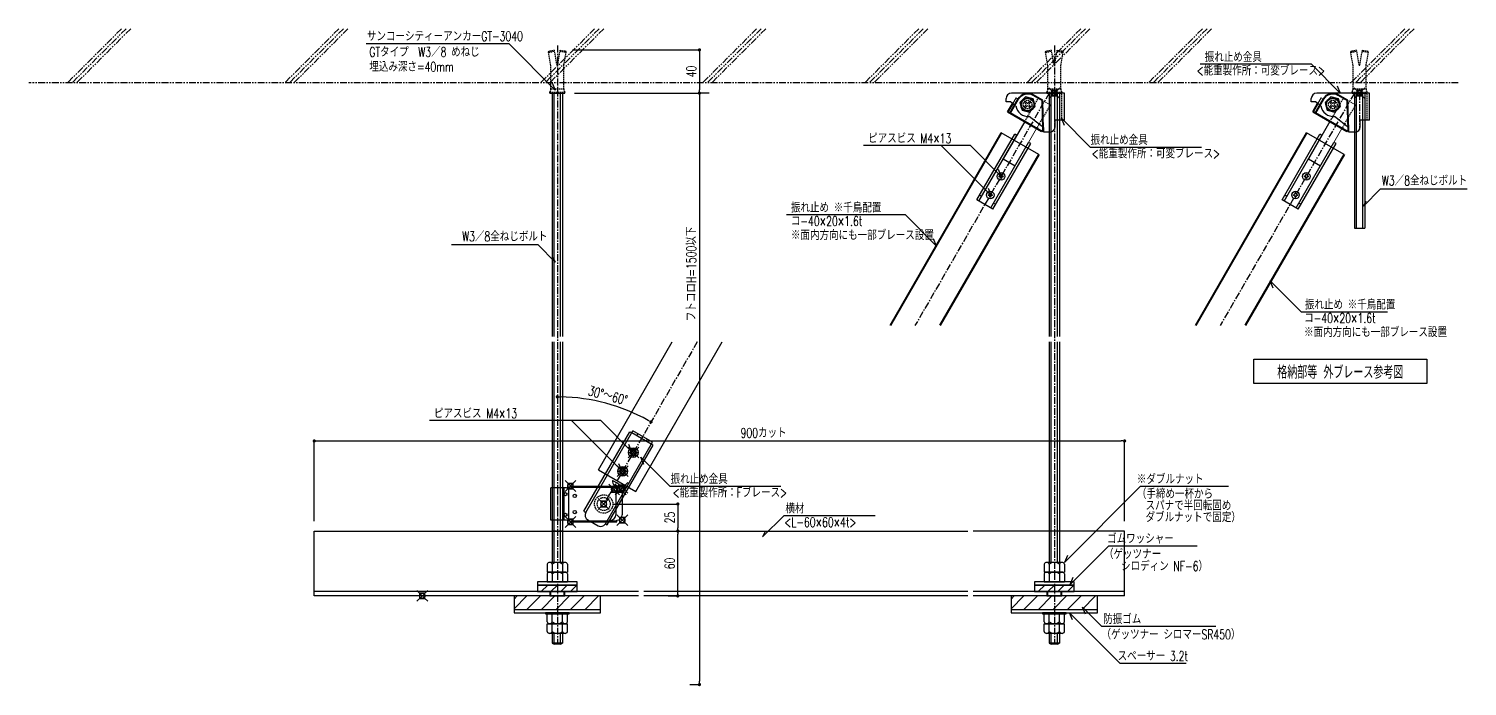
# Model space of a CAD drawing. Extents: x -275225 to 47266, y -41063 to 95295.
# Drawn here: x -216117 to -214786, y -24819 to -24211 of the extents above; entities that cross this region are included whole.
import ezdxf
from ezdxf.enums import TextEntityAlignment as Align

# ---------------------------------------------------------------- set-up
doc = ezdxf.new("R2010")
doc.units = 0
doc.header["$LTSCALE"] = 0.2
doc.header["$PDMODE"] = 99
doc.header["$PDSIZE"] = 5
for name, pattern in [('CENTER', [50.8, 31.75, -6.35, 6.35, -6.35]), ('HIDDEN', [9.525, 6.35, -3.175]), ('HIDDEN2', [4.7625, 3.175, -1.5875]), ('PHANTOM', [63.5, 31.75, -6.35, 6.35, -6.35, 6.35, -6.35])]:
    doc.linetypes.add(name, pattern=pattern)
for name, color, linetype, lineweight in [('01外形', 2, 'Continuous', 25), ('1外形', 2, 'Continuous', 25), ('2ﾎﾞﾙﾄ太線', 4, 'Continuous', 25), ('3APﾎﾞﾙﾄ', 150, 'Continuous', 25), ('8DASHED', 6, 'HIDDEN2', 9)]:
    doc.layers.add(name, color=color, linetype=linetype, lineweight=lineweight)
for name, color, linetype in [('_P18_製品', 4, 'Continuous'), ('_別途', 6, 'PHANTOM'), ('_吊下地', 40, 'Continuous'), ('_基準', 1, 'CENTER'), ('_文字', 3, 'Continuous'), ('_製品', 4, 'Continuous'), ('_製品寸法', 9, 'Continuous'), ('OKAMURA', 4, 'Continuous'), ('POINT', 1, 'Continuous')]:
    doc.layers.add(name, color=color, linetype=linetype)
doc.styles.add('OKAMURA', font='SIMPLEX.shx', dxfattribs={"width": 0.7, "bigfont": 'BIGFONT.shx'})
doc.dimstyles.new('OKAMURA-003', dxfattribs={"dimscale": 3, "dimtxt": 3, "dimasz": 1, "dimexe": 0, "dimexo": 3, "dimgap": 1, "dimtad": 1, "dimdec": 3, "dimdsep": 46, "dimtxsty": 'OKAMURA', "dimblk1": 'DOT', "dimblk2": 'DOT', "dimsah": 1, "dimcen": 0, "dimclrd": 9, "dimclre": 9, "dimclrt": 3, "dimadec": 0, "dimazin": 0, "dimtfac": 1, "dimtdec": 3, "dimtix": 1, "dimtmove": 2, "dimatfit": 3, "dimldrblk": 'NONE', "dimfxl": 0, "dimtolj": 1, "dimarcsym": 0})

# ---------------------------------------------------------------- blocks, each defined once
blk = doc.blocks.new('_DOT')
at = {"color": 0, "linetype": 'ByBlock'}
blk.add_line((-0.5, 0), (-1, 0), dxfattribs=at)
at = {"color": 0, "linetype": 'ByBlock', "const_width": 0.5}
blk.add_lwpolyline([(-0.25, 0, 1), (0.25, 0, 1)], format="xyb", close=True, dxfattribs=at)
blk = doc.blocks.new('*D2410')
at = {"layer": '_製品寸法', "color": 9, "lineweight": -2, "transparency": 16777216}
for p, q in [((227.5, 60), (236.5, 60)), ((236.5, 3), (236.5, 57)), ((227.5, 0), (236.5, 0))]:
    blk.add_line(p, q, dxfattribs=at)
at = {"layer": 'Defpoints', "color": 0, "transparency": 16777216}
for p in [(236.5, 60), (236.5, 60), (236.5, 0)]:
    blk.add_point(p, dxfattribs=at)
at = {"layer": '_製品寸法', "color": 9, "lineweight": -2, "transparency": 16777216, "xscale": 3, "yscale": 3, "zscale": 3}
for p, rotation in [((236.5, 60), 90), ((236.5, 0), 270)]:
    blk.add_blockref('_DOT', p, dxfattribs=dict(at, rotation=rotation))
at = {"layer": '_製品寸法', "color": 3, "transparency": 16777216, "insert": (229, 30), "char_height": 9, "attachment_point": 5, "rotation": 90, "style": 'OKAMURA'}
blk.add_mtext('\\A1;60', dxfattribs=at)
blk = doc.blocks.new('_None')
blk = doc.blocks.new('*D2411')
at = {"layer": '_製品寸法', "color": 9, "lineweight": -2, "ltscale": 2, "transparency": 16777216}
for p, q in [((139, 505), (256.5, 505)), ((256.5, 502), (256.5, 468)), ((141, 465), (256.5, 465))]:
    blk.add_line(p, q, dxfattribs=at)
at = {"layer": 'Defpoints', "color": 0, "ltscale": 2, "transparency": 16777216}
for p in [(130, 505), (132, 465), (256.5, 465)]:
    blk.add_point(p, dxfattribs=at)
at = {"layer": '_製品寸法', "color": 9, "lineweight": -2, "ltscale": 2, "transparency": 16777216, "xscale": 3, "yscale": 3, "zscale": 3}
for p, rotation in [((256.5, 505), 90), ((256.5, 465), 270)]:
    blk.add_blockref('_DOT', p, dxfattribs=dict(at, rotation=rotation))
at = {"layer": '_製品寸法', "color": 3, "ltscale": 2, "transparency": 16777216, "insert": (249, 485), "char_height": 9, "attachment_point": 5, "rotation": 90, "style": 'OKAMURA'}
blk.add_mtext('\\A1;40', dxfattribs=at)
blk = doc.blocks.new('*D2412')
at = {"layer": '_製品寸法', "color": 9, "lineweight": -2, "transparency": 16777216}
for p, q in [((-100, 69), (-100, 143.3)), ((-97, 143.3), (647, 143.3)), ((650, 69), (650, 143.3))]:
    blk.add_line(p, q, dxfattribs=at)
at = {"layer": 'Defpoints', "color": 0, "transparency": 16777216}
for p in [(650, 143.3), (-100, 60), (650, 60)]:
    blk.add_point(p, dxfattribs=at)
at = {"layer": '_製品寸法', "color": 9, "lineweight": -2, "transparency": 16777216, "xscale": 3, "yscale": 3, "zscale": 3, "rotation": 180}
blk.add_blockref('_DOT', (-100, 143.3), dxfattribs=at)
at = {"layer": '_製品寸法', "color": 9, "lineweight": -2, "transparency": 16777216, "xscale": 3, "yscale": 3, "zscale": 3}
blk.add_blockref('_DOT', (650, 143.3), dxfattribs=at)
at = {"layer": '_製品寸法', "color": 3, "transparency": 16777216, "insert": (315.9, 150.8), "char_height": 9, "attachment_point": 5, "style": 'OKAMURA'}
blk.add_mtext('\\A1;900カット', dxfattribs=at)
blk = doc.blocks.new('*D2413')
at = {"layer": '_製品寸法', "color": 9, "lineweight": -2, "transparency": 16777216}
for p, q in [((265.5, 465), (256.5, 465)), ((256.5, 462), (256.5, -79)), ((247.5, -82), (256.5, -82))]:
    blk.add_line(p, q, dxfattribs=at)
at = {"layer": 'Defpoints', "color": 0, "transparency": 16777216}
for p in [(256.5, 465), (256.5, -82), (256.5, -82)]:
    blk.add_point(p, dxfattribs=at)
at = {"layer": '_製品寸法', "color": 9, "lineweight": -2, "transparency": 16777216, "xscale": 3, "yscale": 3, "zscale": 3}
for p, rotation in [((256.5, 465), 90), ((256.5, -82), 270)]:
    blk.add_blockref('_DOT', p, dxfattribs=dict(at, rotation=rotation))
at = {"layer": '_製品寸法', "color": 3, "transparency": 16777216, "insert": (249, 297.8), "char_height": 9, "attachment_point": 5, "rotation": 90, "style": 'OKAMURA'}
blk.add_mtext('\\A1;フトコロH=1500以下', dxfattribs=at)
blk = doc.blocks.new('*D2414')
at = {"layer": '_製品寸法', "color": 9, "lineweight": -2, "transparency": 16777216}
for p, q in [((176.9, 85), (236.5, 85)), ((236.5, 82), (236.5, 63)), ((138.8, 60), (236.5, 60))]:
    blk.add_line(p, q, dxfattribs=at)
at = {"layer": 'Defpoints', "color": 0, "transparency": 16777216}
for p in [(167.9, 85), (129.8, 60), (236.5, 60)]:
    blk.add_point(p, dxfattribs=at)
at = {"layer": '_製品寸法', "color": 9, "lineweight": -2, "transparency": 16777216, "xscale": 3, "yscale": 3, "zscale": 3}
for p, rotation in [((236.5, 85), 90), ((236.5, 60), 270)]:
    blk.add_blockref('_DOT', p, dxfattribs=dict(at, rotation=rotation))
at = {"layer": '_製品寸法', "color": 3, "transparency": 16777216, "insert": (229, 72.5), "char_height": 9, "attachment_point": 5, "rotation": 90, "style": 'OKAMURA'}
blk.add_mtext('\\A1;25', dxfattribs=at)
blk = doc.blocks.new('*D2415')
at = {"layer": '_製品寸法', "color": 9, "lineweight": -2, "transparency": 16777216}
blk.add_arc((125, 10.8), 173.3, 60.9918, 89.0082, dxfattribs=at)
at = {"layer": 'Defpoints', "color": 0, "transparency": 16777216}
for p in [(125, 232.1), (254.5, 235), (184.3, 173.6), (167.9, 85), (125, -50.2)]:
    blk.add_point(p, dxfattribs=at)
at = {"layer": '_製品寸法', "color": 9, "lineweight": -2, "transparency": 16777216, "xscale": 3, "yscale": 3, "zscale": 3}
for p, rotation in [((125, 184.1), 179.5041077351189), ((211.7, 160.9), 330.4958922648825)]:
    blk.add_blockref('_DOT', p, dxfattribs=dict(at, rotation=rotation))
at = {"layer": '_製品寸法', "color": 3, "transparency": 16777216, "insert": (171.8, 185.4), "char_height": 9, "attachment_point": 5, "rotation": 345, "style": 'OKAMURA'}
blk.add_mtext('\\A1;30°～60°', dxfattribs=at)
blk = doc.blocks.new('防振ゴムget')
at = {"layer": '_P18_製品', "color": 6, "ltscale": 2}
for p, q in [((2609.9, 1469.5), (2612.8, 1472.5)), ((2609.9, 1460.6), (2621.8, 1472.5)), ((2621.8, 1460), (2634.3, 1472.5)), ((2635.2, 1460), (2647.7, 1472.5)), ((2648.7, 1460), (2661.2, 1472.5)), ((2662.2, 1460), (2674.7, 1472.5)), ((2675.6, 1460), (2688.1, 1472.5)), ((2689.1, 1460), (2689.9, 1460.7))]:
    blk.add_line(p, q, dxfattribs=at)
at = {"layer": '_P18_製品', "color": 4, "ltscale": 2}
for p, q in [((2689.9, 1472.5), (2609.9, 1472.5)), ((2609.9, 1472.5), (2609.9, 1456.8)), ((2689.9, 1456.8), (2689.9, 1472.5)), ((2609.9, 1460), (2689.9, 1460)), ((2609.9, 1456.8), (2689.9, 1456.8))]:
    blk.add_line(p, q, dxfattribs=at)
blk = doc.blocks.new('可変A')
at = {"layer": '3APﾎﾞﾙﾄ', "color": 0, "linetype": 'ByBlock'}
for p, q in [((-27.5, -8.6), (-26.6, -7.8)), ((-26.3, -9.8), (-27.5, -8.6)), ((-26.3, -11.2), (-27.5, -12.4)), ((-26.6, -13.2), (-27.5, -12.4)), ((-25.5, -8.9), (-26.6, -7.8)), ((-25.5, -12.1), (-26.6, -13.2)), ((-24, -8.9), (-22.9, -7.8)), ((-24, -12.1), (-22.9, -13.2)), ((-23.2, -9.8), (-22, -8.6)), ((-23.2, -11.2), (-22, -12.4)), ((-22, -8.6), (-22.9, -7.8)), ((-22.9, -13.2), (-22, -12.4))]:
    blk.add_line(p, q, dxfattribs=at)
blk.add_lwpolyline([(-19.6, -5.3), (-26.6, -3.4), (-31.8, -8.6), (-29.9, -15.7), (-22.9, -17.6), (-17.7, -12.4)], close=True, dxfattribs=at)
for radius in [6.32, 5.82]:
    blk.add_circle((-24.8, -10.5), radius, dxfattribs=at)
for centre, start, end in [((-27, -10.5), 315, 45), ((-24.8, -8.2), 225, 315), ((-24.8, -12.8), 45, 135), ((-22.5, -10.5), 135, 225)]:
    blk.add_arc(centre, 1, start, end, dxfattribs=at)
at = {"layer": '_製品', "color": 1, "linetype": 'CENTER', "lineweight": -2}
blk.add_line((0, 0), (0, -33.6), dxfattribs=at)
at = {"layer": '_製品', "color": 6, "linetype": 'HIDDEN', "lineweight": -2}
for p, q in [((4.8, 0), (4.8, -25)), ((-4.8, 0), (-4.8, -36)), ((7, -25), (7, 0))]:
    blk.add_line(p, q, dxfattribs=at)
at = {"layer": '_製品', "color": 0, "linetype": 'ByBlock', "lineweight": -2}
for p, q in [((-44.7, -8), (-44.7, -5)), ((-40.7, -8), (-44.7, -8)), ((-35.8, -11.8), (-40.7, -8)), ((9.3, 0), (-39.7, 0)), ((9.3, -25), (9.3, 0)), ((-9.8, -32), (-23.2, -21.6)), ((0.7, -31), (0.7, -25)), ((9.3, -25), (0.7, -25)), ((-9.8, -36), (-9.8, -32)), ((-4.3, -36), (-9.8, -36))]:
    blk.add_line(p, q, dxfattribs=at)
at = {"layer": '_製品', "color": 6, "linetype": 'HIDDEN', "lineweight": -2}
blk.add_circle((-24.8, -10.5), 4, dxfattribs=at)
at = {"layer": '_製品', "color": 0, "linetype": 'ByBlock', "lineweight": -2}
for centre, radius, start, end in [((-39.7, -5), 5, 90, 180), ((-24, -9.6), 12, 190.7539, 273.5732), ((-4.3, -31), 5, 270, 0)]:
    blk.add_arc(centre, radius, start, end, dxfattribs=at)
blk.add_point((0, 0), dxfattribs=at)
blk = doc.blocks.new('可変BC')
at = {"layer": '01外形', "color": 0, "linetype": 'ByBlock'}
for centre in [(-24.5, -66.5), (-34.5, -83.8)]:
    blk.add_circle(centre, 3.5, dxfattribs=at)
for centre, radius, start, end in [((-26.5, -64.5), 1.74, 269.9987, 0.0013), ((-24.5, -66.5), 2.05, 171.938, 180), ((-24.5, -66.5), 2.05, 180, 188.062), ((-24.5, -66.5), 2.05, 90, 98.062), ((-24.5, -66.5), 2.05, 81.938, 90), ((-22.4, -64.5), 1.74, 179.9987, 270.0013), ((-24.5, -66.5), 2.05, 0, 8.062), ((-24.5, -66.5), 2.05, 351.938, 0), ((-26.5, -68.5), 1.74, 359.9987, 90.0013), ((-24.5, -66.5), 2.05, 261.938, 270), ((-24.5, -66.5), 2.05, 270, 278.062), ((-22.4, -68.5), 1.74, 89.9987, 180.0013), ((-36.5, -81.8), 1.74, 269.9987, 0.0013), ((-34.5, -83.8), 2.05, 171.938, 180), ((-34.5, -83.8), 2.05, 180, 188.062), ((-36.5, -85.8), 1.74, 359.9987, 90.0013), ((-34.5, -83.8), 2.05, 90, 98.062), ((-34.5, -83.8), 2.05, 261.938, 270), ((-34.5, -83.8), 2.05, 81.938, 90), ((-34.5, -83.8), 2.05, 270, 278.062), ((-32.4, -81.8), 1.74, 179.9987, 270.0013), ((-32.4, -85.8), 1.74, 89.9987, 180.0013), ((-34.5, -83.8), 2.05, 0, 8.062), ((-34.5, -83.8), 2.05, 351.938, 0)]:
    blk.add_arc(centre, radius, start, end, dxfattribs=at)
at = {"layer": '1外形', "color": 0, "linetype": 'ByBlock', "lineweight": 40}
for p, q in [((-18.1, -6.9), (-13.7, 0.8)), ((-16.1, -8), (-8.6, 5)), ((13.7, 3.6), (5.1, 8.6)), ((14.5, -23), (13.7, 3.6)), ((13.3, -25), (-18.1, -6.9)), ((-24.3, -26.2), (-127.2, -204.5)), ((13.3, -25), (14.5, -23)), ((10.4, -46.2), (-81.1, -204.5))]:
    blk.add_line(p, q, dxfattribs=at)
at = {"layer": '1外形', "color": 0, "linetype": 'ByBlock'}
for p, q in [((-46.9, -88.1), (-11.9, -27.5)), ((-45, -89.3), (-10, -28.7)), ((-34, -95.6), (1, -35)), ((-32, -96.8), (3, -36.2)), ((-12.5, -33), (-14.4, -31.9)), ((-10, -28.7), (-11.9, -27.5)), ((0.5, -40.5), (-1.5, -39.4)), ((3, -36.2), (1, -35)), ((-32, -96.8), (-46.9, -88.1)), ((-42.5, -85), (-44.4, -83.8)), ((-29.5, -92.5), (-31.5, -91.3))]:
    blk.add_line(p, q, dxfattribs=at)
at = {"layer": '1外形', "color": 0, "linetype": 'ByBlock', "lineweight": 40}
blk.add_arc((0.1, 0), 10, 60, 150, dxfattribs=at)
at = {"layer": '2ﾎﾞﾙﾄ太線', "color": 0, "linetype": 'ByBlock'}
for p, q in [((-2.6, -15.8), (-22.5, -50.3)), ((-22.5, -50.3), (-11.5, -56.7))]:
    blk.add_line(p, q, dxfattribs=at)
at = {"layer": '8DASHED', "color": 0, "linetype": 'ByBlock'}
for p, q in [((-13.7, 0.8), (-10.6, 6.1)), ((-8.6, 5), (-10.6, 6.1)), ((8.4, -22.2), (-11.5, -56.7)), ((0.5, -40.5), (-14.4, -31.9))]:
    blk.add_line(p, q, dxfattribs=at)
at = {"layer": '8DASHED', "color": 6, "linetype": 'HIDDEN'}
blk.add_line((10, 6), (21, -0.4), dxfattribs=at)
at = {"layer": '_製品', "color": 1, "linetype": 'CENTER'}
blk.add_line((20, 10.5), (-104.2, -204.5), dxfattribs=at)
at = {"layer": '_製品', "color": 6, "linetype": 'HIDDEN'}
for p, q in [((-2.6, -15.8), (10, 6)), ((21, -0.4), (8.4, -22.2))]:
    blk.add_line(p, q, dxfattribs=at)
at = {"layer": '_製品', "color": 0}
blk.add_line((10.4, -46.2), (-24.3, -26.2), dxfattribs=at)
at = {"layer": '_製品', "color": 6, "linetype": 'HIDDEN'}
blk.add_circle((0, 0), 4, dxfattribs=at)
blk = doc.blocks.new('Fブレース1')
at = {"layer": '_基準'}
blk.add_line((0, 30), (0, 0), dxfattribs=at)
at = {"layer": '_製品', "color": 0, "linetype": 'ByBlock'}
for p, q in [((8.3, 30), (-6, 30)), ((-6, 0), (-6, 30)), ((6.1, 0), (6.1, 30)), ((10.4, 1), (10.4, 29)), ((12, 31.6), (55, 31.6)), ((12, 30.6), (55, 30.6)), ((42.7, 31.6), (42.8, 31.6)), ((55, 30), (55, 31.6)), ((54, 25), (54, 5)), ((60, 25), (60, 5)), ((8.3, 0), (-6, 0)), ((55, -1.6), (55, 0)), ((12, -0.6), (55, -0.6)), ((12, -1.6), (55, -1.6)), ((42.7, -1.6), (42.8, -1.6))]:
    blk.add_line(p, q, dxfattribs=at)
for centre in [(16, 22.5), (16, 7.5)]:
    blk.add_circle(centre, 1.5, dxfattribs=at)
at = {"layer": '_製品', "color": 6, "linetype": 'HIDDEN'}
for radius in [8.5, 6]:
    blk.add_circle((42.8, 15), radius, dxfattribs=at)
at = {"layer": '_製品', "color": 0, "linetype": 'ByBlock'}
for centre, start, end in [((8.3, 35), 270, 317.1564), ((49, 25), 0, 90), ((55, 25), 0, 90), ((8.3, -5), 42.8436, 90), ((49, 5), 270, 0), ((55, 5), 270, 0)]:
    blk.add_arc(centre, 5, start, end, dxfattribs=at)
for centre, major_axis, ratio in [((7.5, 24.1), (0, 1.5), 0.904894), ((7.5, 5), (0, 1.49), 0.909015)]:
    blk.add_ellipse(centre, major_axis=major_axis, ratio=ratio, dxfattribs=at)
for p in [(12, 31.6), (52.5, 28.5), (58.5, 28.5), (60, 30), (42.8, 15), (60, 0), (12, -1.6)]:
    blk.add_point(p, dxfattribs=at)
blk = doc.blocks.new('ビスM5X08横')
at = {"layer": '_吊下地'}
for p, q in [((-3.5, 0.5), (-2, 0.5)), ((-3.5, -0.5), (-3.5, 0.5)), ((-0.5, 3.5), (0.5, 3.5)), ((-0.5, 2), (-0.5, 3.5)), ((0.5, 3.5), (0.5, 2)), ((2, 0.5), (3.5, 0.5)), ((3.5, 0.5), (3.5, -0.5)), ((-2, -0.5), (-3.5, -0.5)), ((-0.5, -3.5), (-0.5, -2)), ((0.5, -3.5), (-0.5, -3.5)), ((0.5, -2), (0.5, -3.5)), ((3.5, -0.5), (2, -0.5))]:
    blk.add_line(p, q, dxfattribs=at)
blk.add_circle((0, 0), 4.5, dxfattribs=at)
for centre, start, end in [((-2, 2), 270, 0), ((2, 2), 180, 270), ((-2, -2), 0, 90), ((2, -2), 90, 180)]:
    blk.add_arc(centre, 1.5, start, end, dxfattribs=at)
at = {"layer": 'POINT', "color": 1}
blk.add_point((0, 0), dxfattribs=at)
blk = doc.blocks.new('Fブレース2')
at = {"layer": '_製品', "color": 0, "linetype": 'ByBlock'}
for p, q in [((-20, 5.5), (-20, -5.5)), ((-15, 12.5), (-15, 10.5)), ((-15, 12.5), (70, 12.5)), ((-15, 10.5), (72, 10.5)), ((23, -3.75), (23, 3.75)), ((70, 12.5), (70, 10.5)), ((70, -10.5), (70, 10.5)), ((72, -10.5), (72, 10.5)), ((-15, -10.5), (72, -10.5)), ((-15, -10.5), (-15, -12.5)), ((-15, -12.5), (70, -12.5)), ((70, -12.5), (70, -10.5))]:
    blk.add_line(p, q, dxfattribs=at)
at = {"layer": '_製品', "color": 0, "linetype": 'ByBlock', "ltscale": 0.5}
for p, q in [((70, 5), (72, 5)), ((70, -5), (72, -5))]:
    blk.add_line(p, q, dxfattribs=at)
at = {"layer": '_製品', "color": 6, "linetype": 'HIDDEN'}
for centre, radius in [((0, 0), 8.5), ((0, 0), 6), ((35, 0), 2.5), ((55, 0), 2.5)]:
    blk.add_circle(centre, radius, dxfattribs=at)
at = {"layer": '_製品', "color": 0, "linetype": 'ByBlock'}
for centre, radius, start, end in [((-15, 5.5), 5, 90, 180), ((23.84, 0), 3.84, 102.68038, 257.31962), ((-15, -5.5), 5, 180, 270)]:
    blk.add_arc(centre, radius, start, end, dxfattribs=at)
blk.add_point((0, 0), dxfattribs=at)
blk = doc.blocks.new('A$C34404818')
at = {"layer": '_基準'}
blk.add_line((86.6, 150), (0, 0), dxfattribs=at)
at = {"layer": '_製品'}
for p, q in [((-4.8, 31.7), (63.5, 150)), ((29.8, 11.7), (109.7, 150)), ((-4.8, 31.7), (29.8, 11.7))]:
    blk.add_line(p, q, dxfattribs=at)
at = {"layer": '_製品', "rotation": 60.00000000000002}
blk.add_blockref('Fブレース2', (0, 0), dxfattribs=at)
at = {"layer": '_製品'}
blk.add_blockref('Fブレース1', (-42.8, -15), dxfattribs=at)
at = {"layer": '_製品寸法', "rotation": 180}
for p in [(27.5, 47.6), (17.5, 30.3)]:
    blk.add_blockref('ビスM5X08横', p, dxfattribs=at)
blk = doc.blocks.new('ブレース-anchor')
at = {"color": 0, "linetype": 'HIDDEN'}
for p, q in [((-8.2, 37.8), (-7.4, 39)), ((-8.2, 37.8), (-2.6, 38.8)), ((-6, 25.5), (-8.2, 37.8)), ((-7.4, 39), (-2.7, 39.8)), ((-0.3, 26), (-2.7, 39.8)), ((0.3, 26), (2.7, 39.8)), ((2.6, 38.8), (8.2, 37.8)), ((2.7, 39.8), (7.4, 39)), ((6, 25.5), (8.2, 37.8)), ((7.4, 39), (8.2, 37.8)), ((-6, 4), (-6, 25.5)), ((-0.3, 26), (0.3, 26)), ((6, 4), (6, 25.5)), ((-7, 1), (7, 1)), ((-7, 0), (-7, 1)), ((-6, 4), (6, 4)), ((7, 0), (7, 1))]:
    blk.add_line(p, q, dxfattribs=at)
at = {"color": 0}
for p, q in [((-7, 0), (7, 0)), ((-4.8, 0), (-4.8, -125)), ((4.8, 0), (4.8, -125)), ((-2.9, -125), (-2.9, 0)), ((2.9, -125), (2.9, 0)), ((-4.8, -125), (4.8, -125))]:
    blk.add_line(p, q, dxfattribs=at)
at = {"color": 0, "linetype": 'HIDDEN'}
for centre, start, end in [((-11.6, 4.2), 325.2699, 357.8602), ((11.6, 4.2), 182.1398, 214.7301)]:
    blk.add_arc(centre, 5.64, start, end, dxfattribs=at)
blk.add_blockref('可変A', (0, 0))
blk = doc.blocks.new('sotobure')
at = {"layer": '_製品'}
for name, p in [('ブレース-anchor', (211.8, 0)), ('可変BC', (187, -10.5)), ('可変A', (211.8, 0))]:
    blk.add_blockref(name, p, dxfattribs=at)
blk = doc.blocks.new('P1X_SS_TREO_GOM_DA_LECH_1')
at = {"layer": '_製品'}
h = blk.add_hatch(dxfattribs=at)
h.set_pattern_fill('ANSI31', color=6, scale=2, style=0)
h.set_pattern_definition([(45, (-1009.9166, -713.656), (-4.49013, 4.49013), [])])
h.paths.add_polyline_path([(-211.5, -455), (-230, -455), (-230, -461), (-211.5, -461)])
h.paths.add_polyline_path([(-230, -455), (-248.5, -455), (-248.5, -461), (-230, -461)])
h = blk.add_hatch(dxfattribs=at)
h.set_pattern_fill('ANSI31', color=6, scale=2, style=0)
h.set_pattern_definition([(45, (-549.9166, -713.656), (-4.49013, 4.49013), [])])
h.paths.add_polyline_path([(248.5, -455), (230, -455), (230, -461), (248.5, -461)])
h.paths.add_polyline_path([(230, -455), (211.5, -455), (211.5, -461), (230, -461)])
at = {"layer": '_基準'}
for p, q in [((-230, 44), (-230, -509.7)), ((230, 44), (230, -509.7))]:
    blk.add_line(p, q, dxfattribs=at)
blk.add_point((-355, -465), dxfattribs=at)
at = {"layer": '_製品', "linetype": 'HIDDEN'}
for p, q in [((-238.2, 37.8), (-237.4, 39)), ((-238.2, 37.8), (-232.6, 38.8)), ((-236, 25.5), (-238.2, 37.8)), ((-237.4, 39), (-232.7, 39.8)), ((-230.3, 26), (-232.7, 39.8)), ((-229.7, 26), (-227.3, 39.8)), ((-227.4, 38.8), (-221.8, 37.8)), ((-227.3, 39.8), (-222.6, 39)), ((-224, 25.5), (-221.8, 37.8)), ((-222.6, 39), (-221.8, 37.8)), ((221.8, 37.8), (222.6, 39)), ((221.8, 37.8), (227.4, 38.8)), ((224, 25.5), (221.8, 37.8)), ((222.6, 39), (227.3, 39.8)), ((229.7, 26), (227.3, 39.8)), ((230.3, 26), (232.7, 39.8)), ((232.6, 38.8), (238.2, 37.8)), ((232.7, 39.8), (237.4, 39)), ((236, 25.5), (238.2, 37.8)), ((237.4, 39), (238.2, 37.8)), ((-236, 4), (-236, 25.5)), ((-230.3, 26), (-229.7, 26)), ((-224, 4), (-224, 25.5)), ((224, 4), (224, 25.5)), ((229.7, 26), (230.3, 26)), ((236, 4), (236, 25.5)), ((-237, 1), (-223, 1)), ((-237, 0), (-237, 1)), ((-236, 4), (-224, 4)), ((-223, 0), (-223, 1)), ((223, 1), (237, 1)), ((223, 0), (223, 1)), ((224, 4), (236, 4)), ((237, 0), (237, 1))]:
    blk.add_line(p, q, dxfattribs=at)
at = {"layer": '_製品'}
for p, q in [((-237, 0), (-223, 0)), ((-234.8, 0), (-234.8, -225)), ((-225.2, 0), (-225.2, -225)), ((-232.9, -225), (-232.9, 0)), ((-227.1, -225), (-227.1, 0)), ((223, 0), (237, 0)), ((225.2, 0), (225.2, -225)), ((227.1, -225), (227.1, 0)), ((232.9, -225), (232.9, 0)), ((234.8, 0), (234.8, -225)), ((-234.8, -230), (-234.8, -434)), ((-232.9, -434), (-232.9, -230)), ((-227.1, -434), (-227.1, -230)), ((-225.2, -230), (-225.2, -434)), ((225.2, -230), (225.2, -434)), ((227.1, -434), (227.1, -230)), ((232.9, -434), (232.9, -230)), ((234.8, -230), (234.8, -434)), ((-455, -465), (-455, -405)), ((-455, -405), (-155, -405)), ((-234.8, -405), (-234.8, -432.8)), ((-232.9, -432.8), (-232.9, -405)), ((-227.1, -432.8), (-227.1, -405)), ((-225.2, -405), (-225.2, -432.8)), ((-150, -405), (150, -405)), ((295, -405), (155, -405)), ((295, -465), (295, -405)), ((-239.5, -435.7), (-239.5, -443)), ((-222.9, -434), (-237.3, -434)), ((-234.7, -435.7), (-234.7, -443)), ((-225.2, -435.7), (-225.2, -443)), ((-220.5, -435.7), (-220.5, -443)), ((220.5, -435.7), (220.5, -443)), ((237.1, -434), (222.7, -434)), ((225.3, -435.7), (225.3, -443)), ((234.8, -435.7), (234.8, -443)), ((239.5, -435.7), (239.5, -443)), ((-239.5, -443), (-220.5, -443)), ((-239.5, -444.7), (-239.5, -452)), ((-239.5, -452), (-220.5, -452)), ((-223.4, -443), (-238.9, -443)), ((-234.7, -444.7), (-234.7, -452)), ((-225.2, -444.7), (-225.2, -452)), ((-220.5, -444.7), (-220.5, -452)), ((220.5, -443), (239.5, -443)), ((220.5, -444.7), (220.5, -452)), ((220.5, -452), (239.5, -452)), ((236.6, -443), (221.1, -443)), ((225.3, -444.7), (225.3, -452)), ((234.8, -444.7), (234.8, -452)), ((239.5, -444.7), (239.5, -452)), ((-155, -461), (-455, -461)), ((-155, -465), (-455, -465)), ((150, -461), (-150, -461)), ((150, -465), (-150, -465)), ((295, -461), (155, -461)), ((295, -465), (155, -465)), ((-239.5, -489), (-239.5, -481.7)), ((-239.5, -481.7), (-220.5, -481.7)), ((-239.5, -498), (-239.5, -490.7)), ((-239.5, -490.7), (-220.5, -490.7)), ((-221.2, -490.7), (-238.9, -490.7)), ((-234.7, -489), (-234.7, -481.7)), ((-234.7, -498), (-234.7, -490.7)), ((-225.2, -489), (-225.2, -481.7)), ((-225.2, -498), (-225.2, -490.7)), ((-220.5, -489), (-220.5, -481.7)), ((-220.5, -498), (-220.5, -490.7)), ((220.5, -489), (220.5, -481.7)), ((220.5, -481.7), (239.5, -481.7)), ((220.5, -498), (220.5, -490.7)), ((220.5, -490.7), (239.5, -490.7)), ((238.8, -490.7), (221.1, -490.7)), ((225.3, -489), (225.3, -481.7)), ((225.3, -498), (225.3, -490.7)), ((234.8, -489), (234.8, -481.7)), ((234.8, -498), (234.8, -490.7)), ((239.5, -489), (239.5, -481.7)), ((239.5, -498), (239.5, -490.7)), ((-222.9, -499.7), (-237.3, -499.7)), ((-234.8, -499.7), (-234.8, -508.7)), ((-232.9, -509.7), (-232.9, -499.7)), ((-227.1, -509.7), (-227.1, -499.7)), ((-225.2, -499.7), (-225.2, -508.7)), ((237.1, -499.7), (222.7, -499.7)), ((225.2, -499.7), (225.2, -508.7)), ((227.1, -509.7), (227.1, -499.7)), ((232.9, -509.7), (232.9, -499.7)), ((234.8, -499.7), (234.8, -508.7)), ((-225.2, -508.7), (-234.8, -508.7)), ((-234.8, -508.7), (-232.9, -509.7)), ((-227.1, -509.7), (-232.9, -509.7)), ((-227.1, -509.7), (-225.2, -508.7)), ((234.8, -508.7), (225.2, -508.7)), ((225.2, -508.7), (227.1, -509.7)), ((232.9, -509.7), (227.1, -509.7)), ((232.9, -509.7), (234.8, -508.7))]:
    blk.add_line(p, q, dxfattribs=at)
at = {"layer": '_製品', "color": 6}
for p, q in [((-224, -461), (-236, -461)), ((-236, -465), (-224, -465)), ((236, -461), (224, -461)), ((224, -465), (236, -465))]:
    blk.add_line(p, q, dxfattribs=at)
at = {"layer": '_製品', "ltscale": 2}
for points in [[(-248.5, -455), (-211.5, -455), (-211.5, -452), (-248.5, -452)], [(211.5, -455), (248.5, -455), (248.5, -452), (211.5, -452)], [(-248.5, -461), (-211.5, -461), (-211.5, -455), (-248.5, -455)], [(211.5, -461), (248.5, -461), (248.5, -455), (211.5, -455)]]:
    blk.add_lwpolyline(points, close=True, dxfattribs=at)
at = {"layer": '_製品', "color": 6}
for points in [[(-236, -461), (-237, -461), (-237, -465), (-236, -465)], [(-223, -461), (-224, -461), (-224, -465), (-223, -465)], [(224, -461), (223, -461), (223, -465), (224, -465)], [(237, -461), (236, -461), (236, -465), (237, -465)]]:
    blk.add_lwpolyline(points, close=True, dxfattribs=at)
at = {"layer": '_製品'}
for points in [[(-241, -481.7), (-219, -481.7), (-219, -480.7), (-241, -480.7)], [(219, -481.7), (241, -481.7), (241, -480.7), (219, -480.7)]]:
    blk.add_lwpolyline(points, close=True, dxfattribs=at)
at = {"layer": '_製品', "linetype": 'HIDDEN'}
for centre, start, end in [((-241.6, 4.2), 325.2699, 357.8602), ((-218.4, 4.2), 182.1398, 214.7301), ((218.4, 4.2), 325.2699, 357.8602), ((241.6, 4.2), 182.1398, 214.7301)]:
    blk.add_arc(centre, 5.64, start, end, dxfattribs=at)
at = {"layer": '_製品'}
for centre, radius, start, end in [((-237.1, -436.5), 2.51, 18.5848, 160.974), ((-230, -441.5), 7.49, 50.6124, 129.3876), ((-222.9, -436.5), 2.51, 18.8053, 161.1947), ((222.9, -436.5), 2.51, 18.5848, 160.974), ((230, -441.5), 7.49, 50.6124, 129.3876), ((237.1, -436.5), 2.51, 18.8053, 161.1947), ((-237.1, -445.5), 2.51, 18.5848, 160.974), ((-230, -450.5), 7.49, 50.6124, 129.3876), ((-222.9, -445.5), 2.51, 18.8053, 161.1947), ((222.9, -445.5), 2.51, 18.5848, 160.974), ((230, -450.5), 7.49, 50.6124, 129.3876), ((237.1, -445.5), 2.51, 18.8053, 161.1947), ((-237.1, -488.2), 2.51, 199.026, 341.4152), ((-230, -483.2), 7.49, 230.6124, 309.3876), ((-222.9, -488.2), 2.51, 198.8053, 341.1947), ((222.9, -488.2), 2.51, 199.026, 341.4152), ((230, -483.2), 7.49, 230.6124, 309.3876), ((237.1, -488.2), 2.51, 198.8053, 341.1947), ((-237.1, -497.2), 2.51, 199.026, 341.4152), ((-230, -492.2), 7.49, 230.6124, 309.3876), ((-222.9, -497.2), 2.51, 198.8053, 341.1947), ((222.9, -497.2), 2.51, 199.026, 341.4152), ((230, -492.2), 7.49, 230.6124, 309.3876), ((237.1, -497.2), 2.51, 198.8053, 341.1947)]:
    blk.add_arc(centre, radius, start, end, dxfattribs=at)
at = {"layer": 'OKAMURA', "linetype": 'HIDDEN'}
for p, q in [((-225.2, -405), (-234.8, -405)), ((-225.2, -405), (-234.8, -405)), ((234.8, -405), (225.2, -405)), ((234.8, -405), (225.2, -405))]:
    blk.add_line(p, q, dxfattribs=at)
at = {"layer": 'OKAMURA'}
blk.add_line((-345.2, -461), (-364.8, -461), dxfattribs=at)
at = {"layer": '_製品'}
for name, p in [('sotobure', (300.7, 0)), ('可変BC', (205.2, -10.5)), ('可変A', (230, 0)), ('A$C34404818', (-187.1, -380)), ('防振ゴムget', (-2879.9, -1937.5)), ('防振ゴムget', (-2419.9, -1937.5))]:
    blk.add_blockref(name, p, dxfattribs=at)
blk = doc.blocks.new('*U2409')
at = {"layer": '_別途'}
for p, q in [((-278.3904, 524.5445), (-328.3904, 474.5445)), ((-274.1478, 524.5445), (-324.1478, 474.5445)), ((-269.9052, 524.5445), (-319.9052, 474.5445)), ((-77.249, 524.5445), (-127.249, 474.5445)), ((-73.0064, 524.5445), (-123.0064, 474.5445)), ((-68.7638, 524.5445), (-118.7638, 474.5445)), ((159.4551, 524.5445), (109.4551, 474.5445)), ((163.6977, 524.5445), (113.6977, 474.5445)), ((167.9403, 524.5445), (117.9403, 474.5445)), ((309.4551, 524.5445), (259.4551, 474.5445)), ((313.6977, 524.5445), (263.6977, 474.5445)), ((317.9403, 524.5445), (267.9403, 474.5445)), ((459.4551, 524.5445), (409.4551, 474.5445)), ((463.6977, 524.5445), (413.6977, 474.5445)), ((467.9403, 524.5445), (417.9403, 474.5445)), ((609.4551, 524.5445), (559.4551, 474.5445)), ((613.6977, 524.5445), (563.6977, 474.5445)), ((617.9403, 524.5445), (567.9403, 474.5445)), ((722.1141, 524.5445), (672.1141, 474.5445)), ((726.3568, 524.5445), (676.3568, 474.5445)), ((730.5994, 524.5445), (680.5994, 474.5445)), ((909.4551, 524.5445), (859.4551, 474.5445)), ((913.6977, 524.5445), (863.6977, 474.5445)), ((917.9403, 524.5445), (867.9403, 474.5445)), ((958.9097, 474.5445), (-364.1761, 474.5445))]:
    blk.add_line(p, q, dxfattribs=at)
at = {"layer": '_基準'}
blk.add_point((0, 0), dxfattribs=at)
at = {"layer": '_文字', "color": 9}
for points in [[(120.3546, 474.4148), (123.0531, 467.7879), (80.2917, 510.6725), (-52.0014, 510.6725)], [(846.8277, 471.6269), (849.5262, 465), (822.8868, 491.7057), (720.0768, 491.7057)], [(594.3294, 435.1228), (591.631, 441.7496), (618.2703, 415.0439), (721.0803, 415.0439)], [(523.7142, 376.9751), (526.4127, 370.3482), (480.2721, 416.6038), (408.5005, 416.6038)], [(533.0907, 394.6409), (535.7891, 388.0141), (507.2705, 416.6038), (408.5005, 416.6038)], [(873.1758, 365.0946), (871.0301, 360.4931), (886.9477, 376.4108), (967.194, 376.4108)], [(472.9895, 330.5426), (475.6879, 323.9157), (447.1693, 352.5055), (337.0691, 352.5055)], [(120.9239, 313.3777), (123.0696, 308.7763), (107.152, 324.6939), (26.9058, 324.6939)], [(787.4798, 284.743), (784.7814, 291.3699), (813.3, 262.7801), (893.2276, 262.7801)], [(181.5603, 122.5421), (184.2588, 115.9152), (138.1182, 162.1708), (6.6185, 162.1708)], [(190.9368, 140.2079), (193.6353, 133.5811), (165.1166, 162.1708), (6.6185, 162.1708)], [(205.1083, 121.5498), (202.4098, 128.1767), (229.0492, 101.471), (331.8592, 101.471)], [(597.2093, 37.4735), (594.5109, 30.8466), (664.8666, 101.3777), (746.0585, 101.3777)], [(317.1277, 59.1078), (314.982, 54.5064), (334.9336, 74.458), (419.1584, 74.458)], [(602.0248, 16.9127), (599.3263, 10.2859), (635.3266, 46.3758), (717.0489, 46.3758)], [(613.8811, -16.8869), (611.1826, -10.5), (628.6183, -27.9791), (734.3481, -27.9791)], [(601.7121, -22.1269), (599.0137, -15.5), (645.5556, -62.158), (707.0639, -62.158)]]:
    blk.add_lwpolyline(points, dxfattribs=at)
blk.add_lwpolyline([(769.6659, 196.3304), (769.6659, 218.8304), (929.6659, 218.8304), (929.6659, 196.3304)], close=True, dxfattribs=at)
blk.add_blockref('P1X_SS_TREO_GOM_DA_LECH_1', (355, 465))
at = {"layer": '_文字', "style": 'OKAMURA', "width": 0.7}
for s, p in [('サンコーシティーアンカーGT-3040', (-51.2914, 513.1187)), ('GTタイプ\u3000W3／8 めねじ', (-48.9973, 498.5522)), ('埋込み深さ=40mm', (-48.9973, 484.9217)), ('振れ止め金具', (724.2233, 493.7967)), ('<能重製作所：可変ブレース>', (716.649, 481.3564)), ('ピアスビス M4×13', (412.647, 418.6948)), ('振れ止め金具', (618.5322, 417.1349)), ('<能重製作所：可変ブレース>', (619.6736, 404.6945)), ('W3／8全ねじボルト', (888.0823, 379.6717)), ('振れ止め ※千鳥配置 ', (341.2156, 354.5965)), ('コ-40×20×1.6t', (341.2156, 342.1561)), ('W3／8全ねじボルト', (36.8375, 327.9549)), ('※面内方向にも一部ブレース設置', (341.2156, 329.1592)), ('振れ止め ※千鳥配置 ', (816.9279, 264.8711)), ('コ-40×20×1.6t', (816.2687, 252.4308)), ('※面内方向にも一部ブレース設置', (816.104, 239.4338)), ('ピアスビス M4×13', (10.765, 164.2618)), ('振れ止め金具', (229.8071, 103.562)), ('※ダブルナット', (661.3771, 103.4629)), ('<能重製作所：Fブレース>', (231.678, 91.1216)), ('（手締め一杯から', (661.3771, 89.8851)), ('横材', (336.0682, 76.2727)), ('スパナで半回転固め', (669.4297, 79.0845)), ('<L-60×60×4t>', (335.1467, 63.6291)), ('ダブルナットで固定）', (669.4297, 68.284)), ('ゴムワッシャー', (633.8282, 48.461)), ('（ゲッツナー', (630.9631, 34.2028)), ('シロディン NF-6）', (646.7832, 23.0428)), ('防振ゴム', (630.214, -25.9808)), ('（ゲッツナー シロマーSR450）', (628.6656, -40.1521)), ('スペーサー 3.2t', (643.5174, -60.067))]:
    blk.add_text(s, height=9, dxfattribs=at).set_placement(p)
blk.add_text('格納部等 外ブレース参考図', height=12, dxfattribs=at).set_placement((849.6659, 207.5804), align=Align.MIDDLE)
at = {"layer": '_製品寸法', "ltscale": 2}
dim = blk.add_linear_dim(base=(256.5001, 465), p1=(130, 505), p2=(132, 465), angle=90, dimstyle='OKAMURA-003', dxfattribs=at)
dim.commit()
dim.dimension.update_dxf_attribs({"geometry": '*D2411', "text_midpoint": (249.0001, 485)})
at = {"layer": '_製品寸法'}
dim = blk.add_linear_dim(base=(256.5001, -82), p1=(256.5001, 465), p2=(256.5001, -82), angle=90, text='フトコロH=1500以下', dimstyle='OKAMURA-003', dxfattribs=at)
dim.commit()
dim.dimension.update_dxf_attribs({"geometry": '*D2413', "text_midpoint": (249.0001, 297.7926), "dimtype": 128})
dim = blk.add_angular_dim_2l(base=(184.2767, 173.6429), line1=((254.4525, 235), (167.85, 85)), line2=((125, 232.1495), (125, -50.2)), text='<>～60°', dimstyle='OKAMURA-003', dxfattribs=at)
dim.commit()
dim.dimension.update_dxf_attribs({"geometry": '*D2415', "text_midpoint": (171.7979, 185.4339)})
dim = blk.add_linear_dim(base=(650, 143.3095), p1=(-100, 60), p2=(650, 60), text='900カット', dimstyle='OKAMURA-003', dxfattribs=at)
dim.commit()
dim.dimension.update_dxf_attribs({"geometry": '*D2412', "text_midpoint": (315.9008, 150.8095), "dimtype": 128})
for p1, p2, picture, middle in [((167.85, 85), (129.7625, 60), '*D2414', (229.0001, 72.5)), ((236.5001, 0), (236.5001, 60), '*D2410', (229.0001, 30))]:
    dim = blk.add_linear_dim(base=(236.5001, 60), p1=p1, p2=p2, angle=90, dimstyle='OKAMURA-003', dxfattribs=at)
    dim.commit()
    dim.dimension.update_dxf_attribs({"geometry": picture, "text_midpoint": middle})

msp = doc.modelspace()

# ---------------------------------------------------------------- block references
msp.add_blockref('*U2409', (-215753.2, -24735.8))

doc.saveas('drawing.dxf')
